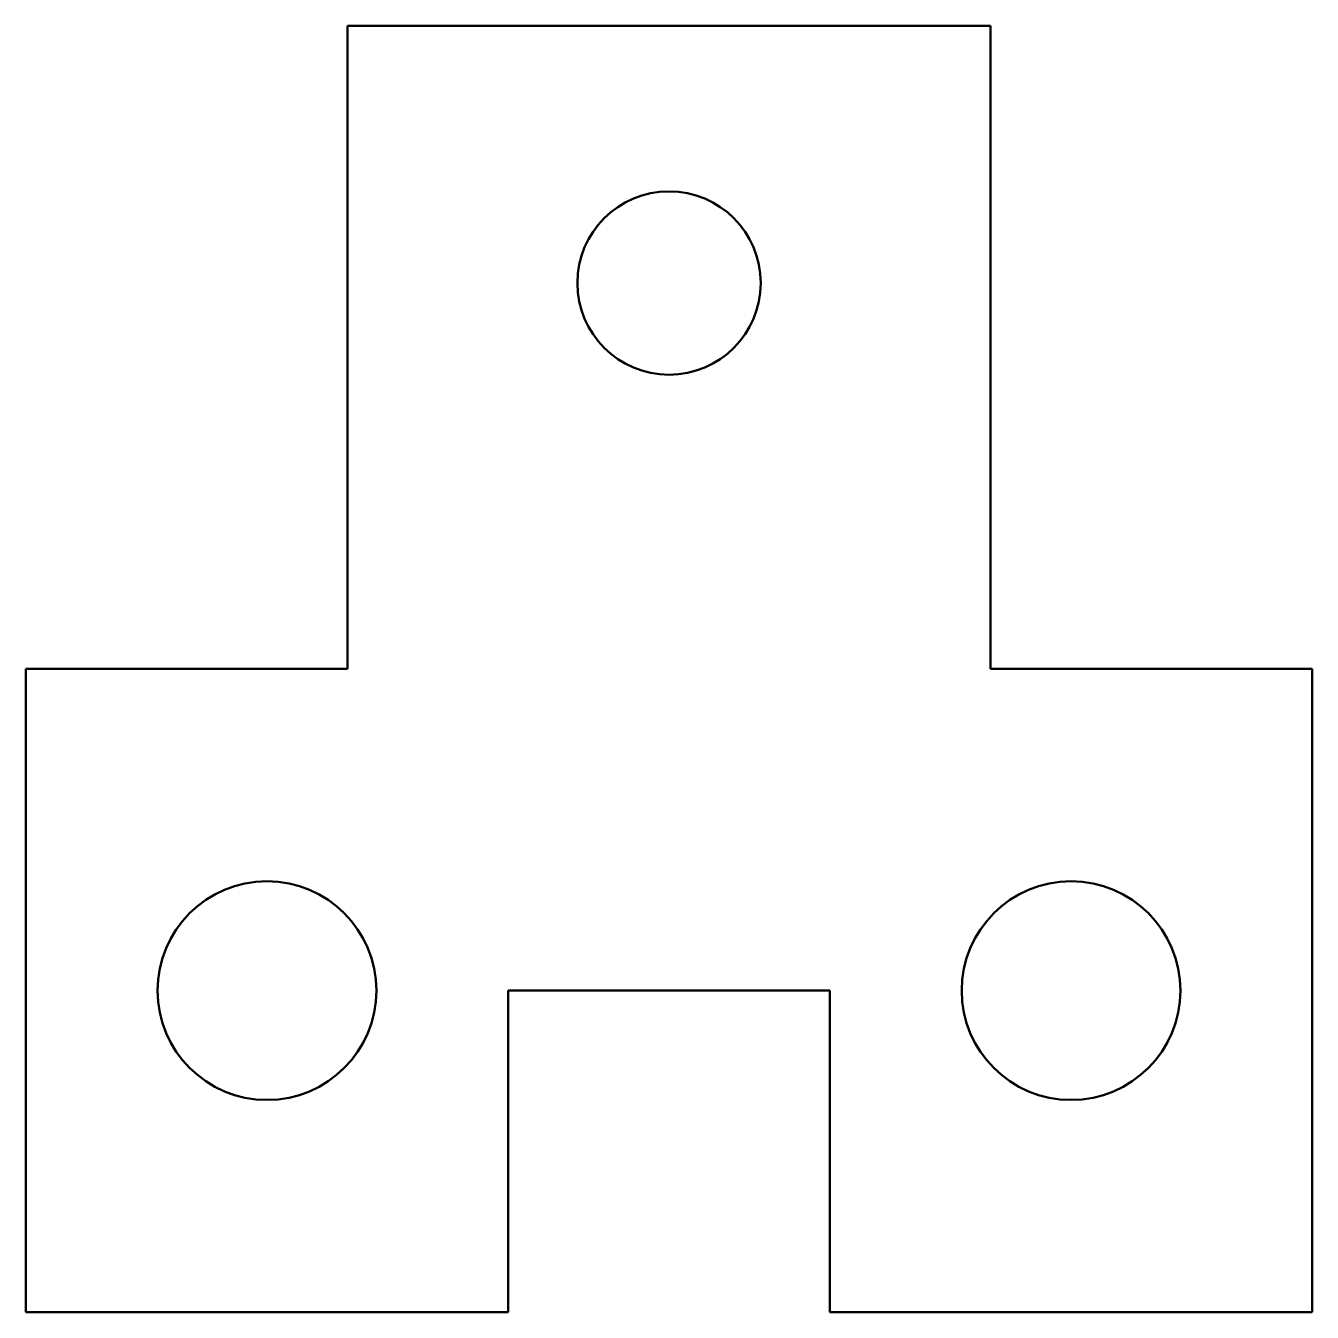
# Model space of a CAD drawing. Header units: millimetres. Extents: x 3.1 to 23.1, y 2.6 to 22.6.
import ezdxf

# ---------------------------------------------------------------- set-up
doc = ezdxf.new("R2010")
doc.units = ezdxf.units.MM
doc.layers.add('Visible (ANSI)', color=7, linetype='Continuous', lineweight=50)

msp = doc.modelspace()

# ---------------------------------------------------------------- linework, layer by layer
at = {"layer": 'Visible (ANSI)'}
for p, q in [((8.06, 22.625), (8.06, 12.625)), ((18.06, 22.625), (8.06, 22.625)), ((18.06, 12.625), (18.06, 22.625)), ((3.06, 12.625), (3.06, 2.625)), ((8.06, 12.625), (3.06, 12.625)), ((23.06, 12.625), (18.06, 12.625)), ((23.06, 2.625), (23.06, 12.625)), ((10.56, 7.625), (15.56, 7.625)), ((10.56, 2.625), (10.56, 7.625)), ((15.56, 7.625), (15.56, 2.625)), ((3.06, 2.625), (10.56, 2.625)), ((15.56, 2.625), (23.06, 2.625))]:
    msp.add_line(p, q, dxfattribs=at)
for centre, radius in [((13.06, 18.625), 1.425), ((6.81, 7.625), 1.7), ((19.31, 7.625), 1.7)]:
    msp.add_circle(centre, radius, dxfattribs=at)

doc.saveas('drawing.dxf')
